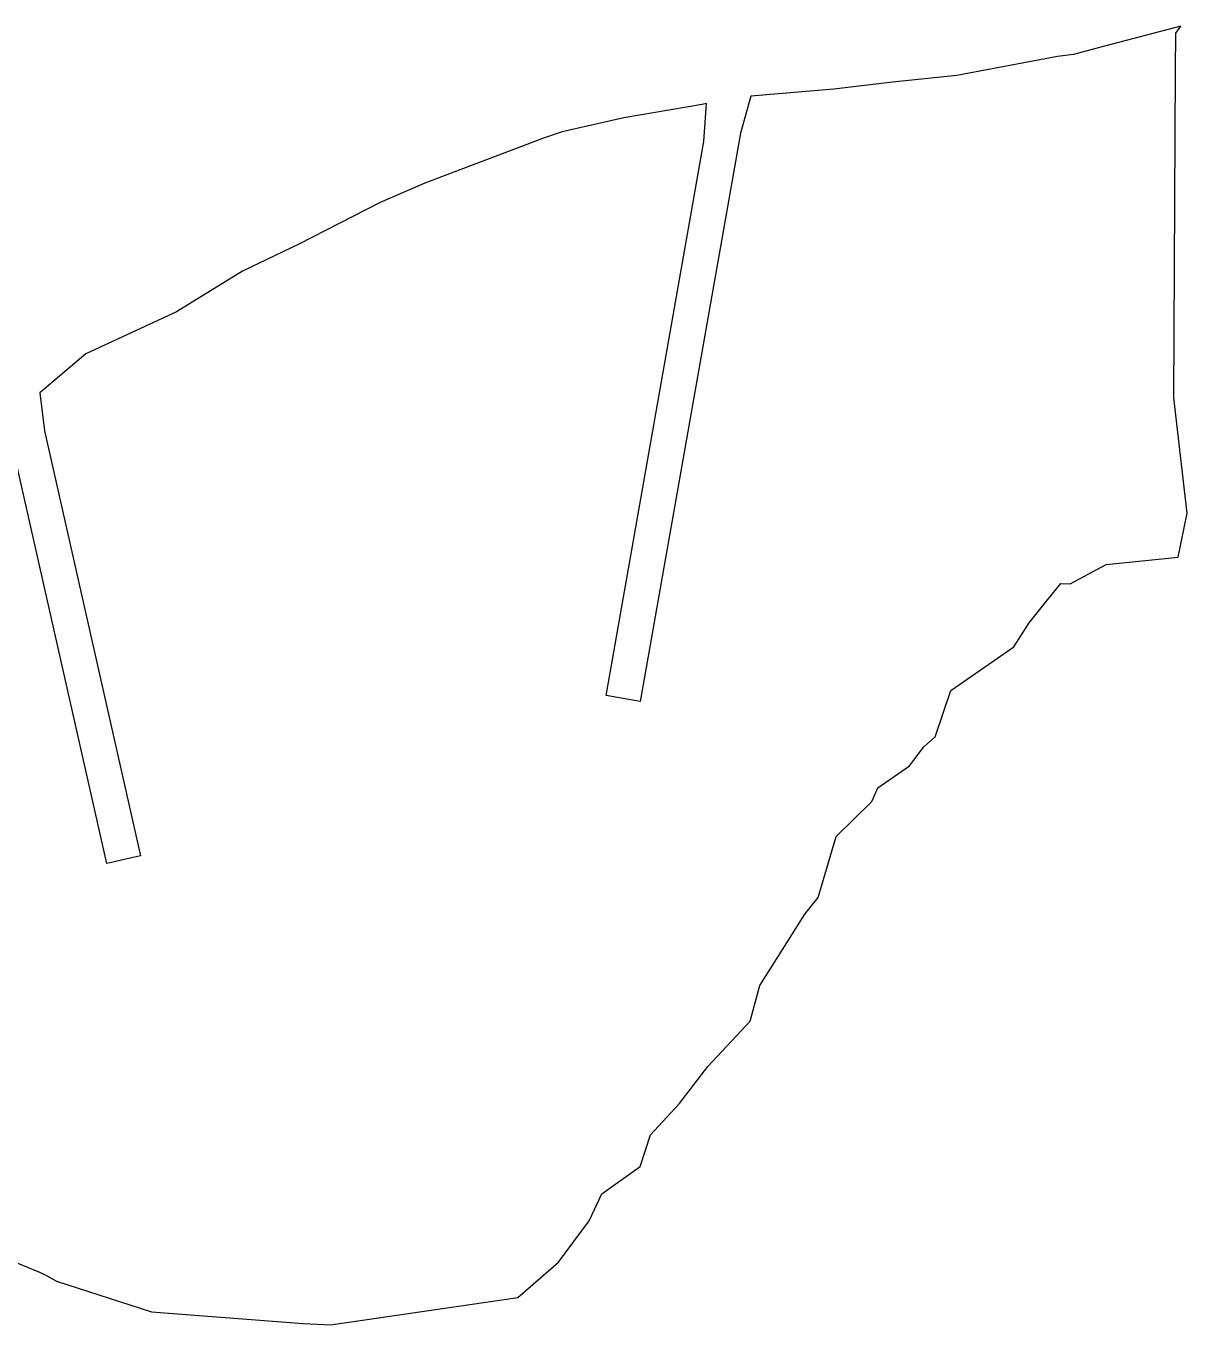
# Model space of a CAD drawing. Header units: inches. Extents: x -5 to 462, y 101 to 506.
# Drawn here: x 130.8 to 266.5, y 353.9 to 505.7 of the extents above; entities that cross this region are included whole.
import ezdxf

# ---------------------------------------------------------------- set-up
doc = ezdxf.new("R2010")
doc.units = ezdxf.units.IN
doc.header["$MEASUREMENT"] = 0
doc.layers.add('boundary', color=7, linetype='Continuous')

# ---------------------------------------------------------------- blocks, each defined once
blk = doc.blocks.new('block 357')
at = {"layer": 'boundary', "color": 5, "lineweight": 25, "true_color": 0x0000ff}
for points in [[(120.99, 364.74), (132.38, 360.09)], [(120.99, 364.74), (132.38, 360.09)], [(120.99, 364.74), (120.99, 364.74)], [(132.38, 360.09), (132.38, 360.09)]]:
    blk.add_lwpolyline(points, dxfattribs=at)
blk = doc.blocks.new('block 358')
at = {"layer": 'boundary', "color": 5, "lineweight": 25, "true_color": 0x0000ff}
for points in [[(132.38, 360.09), (132.95, 359.82)], [(132.38, 360.09), (132.95, 359.82)], [(132.38, 360.09), (132.38, 360.09)], [(132.95, 359.82), (132.95, 359.82)]]:
    blk.add_lwpolyline(points, dxfattribs=at)
blk = doc.blocks.new('block 359')
at = {"layer": 'boundary', "color": 5, "lineweight": 25, "true_color": 0x0000ff}
for points in [[(132.95, 359.82), (134.36, 359.04)], [(132.95, 359.82), (134.36, 359.04)], [(132.95, 359.82), (132.95, 359.82)], [(134.36, 359.04), (134.36, 359.04)]]:
    blk.add_lwpolyline(points, dxfattribs=at)
blk = doc.blocks.new('block 360')
at = {"layer": 'boundary', "color": 5, "lineweight": 25, "true_color": 0x0000ff}
for points in [[(134.36, 359.04), (145.47, 355.44)], [(134.36, 359.04), (145.47, 355.44)], [(134.36, 359.04), (134.36, 359.04)], [(145.47, 355.44), (145.47, 355.44)]]:
    blk.add_lwpolyline(points, dxfattribs=at)
blk = doc.blocks.new('block 361')
at = {"layer": 'boundary', "color": 5, "lineweight": 25, "true_color": 0x0000ff}
for points in [[(145.47, 355.44), (163.19, 354.08)], [(145.47, 355.44), (163.19, 354.08)], [(145.47, 355.44), (145.47, 355.44)], [(163.19, 354.08), (163.19, 354.08)]]:
    blk.add_lwpolyline(points, dxfattribs=at)
blk = doc.blocks.new('block 362')
at = {"layer": 'boundary', "color": 5, "lineweight": 25, "true_color": 0x0000ff}
for points in [[(163.19, 354.08), (166.39, 353.91)], [(163.19, 354.08), (166.39, 353.91)], [(163.19, 354.08), (163.19, 354.08)], [(166.39, 353.91), (166.39, 353.91)]]:
    blk.add_lwpolyline(points, dxfattribs=at)
blk = doc.blocks.new('block 363')
at = {"layer": 'boundary', "color": 5, "lineweight": 25, "true_color": 0x0000ff}
for points in [[(166.39, 353.91), (188.26, 357.14)], [(166.39, 353.91), (188.26, 357.14)], [(188.26, 357.14), (188.26, 357.14)], [(166.39, 353.91), (166.39, 353.91)]]:
    blk.add_lwpolyline(points, dxfattribs=at)
blk = doc.blocks.new('block 364')
at = {"layer": 'boundary', "color": 5, "lineweight": 25, "true_color": 0x0000ff}
for points in [[(188.26, 357.14), (193.01, 361.26)], [(188.26, 357.14), (193.01, 361.26)], [(193.01, 361.26), (193.01, 361.26)], [(188.26, 357.14), (188.26, 357.14)]]:
    blk.add_lwpolyline(points, dxfattribs=at)
blk = doc.blocks.new('block 365')
at = {"layer": 'boundary', "color": 5, "lineweight": 25, "true_color": 0x0000ff}
for points in [[(193.01, 361.26), (196.62, 366.07)], [(193.01, 361.26), (196.62, 366.07)], [(196.62, 366.07), (196.62, 366.07)], [(193.01, 361.26), (193.01, 361.26)]]:
    blk.add_lwpolyline(points, dxfattribs=at)
blk = doc.blocks.new('block 366')
at = {"layer": 'boundary', "color": 5, "lineweight": 25, "true_color": 0x0000ff}
for points in [[(196.62, 366.07), (198.08, 369.22)], [(196.62, 366.07), (198.08, 369.22)], [(198.08, 369.22), (198.08, 369.22)], [(196.62, 366.07), (196.62, 366.07)]]:
    blk.add_lwpolyline(points, dxfattribs=at)
blk = doc.blocks.new('block 367')
at = {"layer": 'boundary', "color": 5, "lineweight": 25, "true_color": 0x0000ff}
for points in [[(198.08, 369.22), (202.55, 372.41)], [(198.08, 369.22), (202.55, 372.41)], [(202.55, 372.41), (202.55, 372.41)], [(198.08, 369.22), (198.08, 369.22)]]:
    blk.add_lwpolyline(points, dxfattribs=at)
blk = doc.blocks.new('block 368')
at = {"layer": 'boundary', "color": 5, "lineweight": 25, "true_color": 0x0000ff}
for points in [[(202.55, 372.41), (203.76, 376.14)], [(202.55, 372.41), (203.76, 376.14)], [(203.76, 376.14), (203.76, 376.14)], [(202.55, 372.41), (202.55, 372.41)]]:
    blk.add_lwpolyline(points, dxfattribs=at)
blk = doc.blocks.new('block 369')
at = {"layer": 'boundary', "color": 5, "lineweight": 25, "true_color": 0x0000ff}
for points in [[(203.76, 376.14), (207.12, 379.74)], [(203.76, 376.14), (207.12, 379.74)], [(207.12, 379.74), (207.12, 379.74)], [(203.76, 376.14), (203.76, 376.14)]]:
    blk.add_lwpolyline(points, dxfattribs=at)
blk = doc.blocks.new('block 370')
at = {"layer": 'boundary', "color": 5, "lineweight": 25, "true_color": 0x0000ff}
for points in [[(207.12, 379.74), (210.46, 384.11)], [(207.12, 379.74), (210.46, 384.11)], [(210.46, 384.11), (210.46, 384.11)], [(207.12, 379.74), (207.12, 379.74)]]:
    blk.add_lwpolyline(points, dxfattribs=at)
blk = doc.blocks.new('block 371')
at = {"layer": 'boundary', "color": 5, "lineweight": 25, "true_color": 0x0000ff}
for points in [[(210.46, 384.11), (215.43, 389.41)], [(210.46, 384.11), (215.43, 389.41)], [(215.43, 389.41), (215.43, 389.41)], [(210.46, 384.11), (210.46, 384.11)]]:
    blk.add_lwpolyline(points, dxfattribs=at)
blk = doc.blocks.new('block 372')
at = {"layer": 'boundary', "color": 5, "lineweight": 25, "true_color": 0x0000ff}
for points in [[(215.43, 389.41), (216.54, 393.57)], [(215.43, 389.41), (216.54, 393.57)], [(216.54, 393.57), (216.54, 393.57)], [(215.43, 389.41), (215.43, 389.41)]]:
    blk.add_lwpolyline(points, dxfattribs=at)
blk = doc.blocks.new('block 373')
at = {"layer": 'boundary', "color": 5, "lineweight": 25, "true_color": 0x0000ff}
for points in [[(216.54, 393.57), (219.91, 398.86)], [(216.54, 393.57), (219.91, 398.86)], [(219.91, 398.86), (219.91, 398.86)], [(216.54, 393.57), (216.54, 393.57)]]:
    blk.add_lwpolyline(points, dxfattribs=at)
blk = doc.blocks.new('block 374')
at = {"layer": 'boundary', "color": 5, "lineweight": 25, "true_color": 0x0000ff}
for points in [[(219.91, 398.86), (221.82, 401.89)], [(219.91, 398.86), (221.82, 401.89)], [(221.82, 401.89), (221.82, 401.89)], [(219.91, 398.86), (219.91, 398.86)]]:
    blk.add_lwpolyline(points, dxfattribs=at)
blk = doc.blocks.new('block 375')
at = {"layer": 'boundary', "color": 5, "lineweight": 25, "true_color": 0x0000ff}
for points in [[(221.82, 401.89), (223.38, 403.84)], [(221.82, 401.89), (223.38, 403.84)], [(223.38, 403.84), (223.38, 403.84)], [(221.82, 401.89), (221.82, 401.89)]]:
    blk.add_lwpolyline(points, dxfattribs=at)
blk = doc.blocks.new('block 376')
at = {"layer": 'boundary', "color": 5, "lineweight": 25, "true_color": 0x0000ff}
for points in [[(223.38, 403.84), (225.47, 410.98)], [(223.38, 403.84), (225.47, 410.98)], [(225.47, 410.98), (225.47, 410.98)], [(223.38, 403.84), (223.38, 403.84)]]:
    blk.add_lwpolyline(points, dxfattribs=at)
blk = doc.blocks.new('block 377')
at = {"layer": 'boundary', "color": 5, "lineweight": 25, "true_color": 0x0000ff}
for points in [[(225.47, 410.98), (229.62, 415.06)], [(225.47, 410.98), (229.62, 415.06)], [(229.62, 415.06), (229.62, 415.06)], [(225.47, 410.98), (225.47, 410.98)]]:
    blk.add_lwpolyline(points, dxfattribs=at)
blk = doc.blocks.new('block 378')
at = {"layer": 'boundary', "color": 5, "lineweight": 25, "true_color": 0x0000ff}
for points in [[(229.62, 415.06), (230.34, 416.66)], [(229.62, 415.06), (230.34, 416.66)], [(230.34, 416.66), (230.34, 416.66)], [(229.62, 415.06), (229.62, 415.06)]]:
    blk.add_lwpolyline(points, dxfattribs=at)
blk = doc.blocks.new('block 379')
at = {"layer": 'boundary', "color": 5, "lineweight": 25, "true_color": 0x0000ff}
for points in [[(230.34, 416.66), (234.02, 419.24)], [(230.34, 416.66), (234.02, 419.24)], [(234.02, 419.24), (234.02, 419.24)], [(230.34, 416.66), (230.34, 416.66)]]:
    blk.add_lwpolyline(points, dxfattribs=at)
blk = doc.blocks.new('block 380')
at = {"layer": 'boundary', "color": 5, "lineweight": 25, "true_color": 0x0000ff}
for points in [[(234.02, 419.24), (235.73, 421.46)], [(234.02, 419.24), (235.73, 421.46)], [(235.73, 421.46), (235.73, 421.46)], [(234.02, 419.24), (234.02, 419.24)]]:
    blk.add_lwpolyline(points, dxfattribs=at)
blk = doc.blocks.new('block 381')
at = {"layer": 'boundary', "color": 5, "lineweight": 25, "true_color": 0x0000ff}
for points in [[(235.73, 421.46), (237.05, 422.64)], [(235.73, 421.46), (237.05, 422.64)], [(237.05, 422.64), (237.05, 422.64)], [(235.73, 421.46), (235.73, 421.46)]]:
    blk.add_lwpolyline(points, dxfattribs=at)
blk = doc.blocks.new('block 382')
at = {"layer": 'boundary', "color": 5, "lineweight": 25, "true_color": 0x0000ff}
for points in [[(237.05, 422.64), (238.88, 428.03)], [(237.05, 422.64), (238.88, 428.03)], [(238.88, 428.03), (238.88, 428.03)], [(237.05, 422.64), (237.05, 422.64)]]:
    blk.add_lwpolyline(points, dxfattribs=at)
blk = doc.blocks.new('block 383')
at = {"layer": 'boundary', "color": 5, "lineweight": 25, "true_color": 0x0000ff}
for points in [[(238.88, 428.03), (246.22, 433.15)], [(238.88, 428.03), (246.22, 433.15)], [(246.22, 433.15), (246.22, 433.15)], [(238.88, 428.03), (238.88, 428.03)]]:
    blk.add_lwpolyline(points, dxfattribs=at)
blk = doc.blocks.new('block 384')
at = {"layer": 'boundary', "color": 5, "lineweight": 25, "true_color": 0x0000ff}
for points in [[(246.22, 433.15), (248.01, 435.96)], [(246.22, 433.15), (248.01, 435.96)], [(248.01, 435.96), (248.01, 435.96)], [(246.22, 433.15), (246.22, 433.15)]]:
    blk.add_lwpolyline(points, dxfattribs=at)
blk = doc.blocks.new('block 385')
at = {"layer": 'boundary', "color": 5, "lineweight": 25, "true_color": 0x0000ff}
for points in [[(248.01, 435.96), (250.06, 438.46)], [(248.01, 435.96), (250.06, 438.46)], [(250.06, 438.46), (250.06, 438.46)], [(248.01, 435.96), (248.01, 435.96)]]:
    blk.add_lwpolyline(points, dxfattribs=at)
blk = doc.blocks.new('block 386')
at = {"layer": 'boundary', "color": 5, "lineweight": 25, "true_color": 0x0000ff}
for points in [[(250.06, 438.46), (251.73, 440.52)], [(250.06, 438.46), (251.73, 440.52)], [(251.73, 440.52), (251.73, 440.52)], [(250.06, 438.46), (250.06, 438.46)]]:
    blk.add_lwpolyline(points, dxfattribs=at)
blk = doc.blocks.new('block 387')
at = {"layer": 'boundary', "color": 5, "lineweight": 25, "true_color": 0x0000ff}
for points in [[(251.73, 440.52), (252.82, 440.49)], [(251.73, 440.52), (252.82, 440.49)], [(251.73, 440.52), (251.73, 440.52)], [(252.82, 440.49), (252.82, 440.49)]]:
    blk.add_lwpolyline(points, dxfattribs=at)
blk = doc.blocks.new('block 388')
at = {"layer": 'boundary', "color": 5, "lineweight": 25, "true_color": 0x0000ff}
for points in [[(252.82, 440.49), (257.01, 442.75)], [(252.82, 440.49), (257.01, 442.75)], [(257.01, 442.75), (257.01, 442.75)], [(252.82, 440.49), (252.82, 440.49)]]:
    blk.add_lwpolyline(points, dxfattribs=at)
blk = doc.blocks.new('block 389')
at = {"layer": 'boundary', "color": 5, "lineweight": 25, "true_color": 0x0000ff}
for points in [[(257.01, 442.75), (265.43, 443.63)], [(257.01, 442.75), (265.43, 443.63)], [(265.43, 443.63), (265.43, 443.63)], [(257.01, 442.75), (257.01, 442.75)]]:
    blk.add_lwpolyline(points, dxfattribs=at)
blk = doc.blocks.new('block 390')
at = {"layer": 'boundary', "color": 5, "lineweight": 25, "true_color": 0x0000ff}
for points in [[(265.43, 443.63), (266.47, 448.74)], [(265.43, 443.63), (266.47, 448.74)], [(266.47, 448.74), (266.47, 448.74)], [(265.43, 443.63), (265.43, 443.63)]]:
    blk.add_lwpolyline(points, dxfattribs=at)
blk = doc.blocks.new('block 391')
at = {"layer": 'boundary', "color": 5, "lineweight": 25, "true_color": 0x0000ff}
for points in [[(266.47, 448.74), (264.92, 462.24)], [(266.47, 448.74), (264.92, 462.24)], [(264.92, 462.24), (264.92, 462.24)], [(266.47, 448.74), (266.47, 448.74)]]:
    blk.add_lwpolyline(points, dxfattribs=at)
blk = doc.blocks.new('block 392')
at = {"layer": 'boundary', "color": 5, "lineweight": 25, "true_color": 0x0000ff}
for points in [[(264.92, 462.24), (265.13, 500.51)], [(264.92, 462.24), (265.13, 500.51)], [(265.13, 500.51), (265.13, 500.51)], [(264.92, 462.24), (264.92, 462.24)]]:
    blk.add_lwpolyline(points, dxfattribs=at)
blk = doc.blocks.new('block 393')
at = {"layer": 'boundary', "color": 5, "lineweight": 25, "true_color": 0x0000ff}
for points in [[(265.13, 500.51), (265.14, 504.82)], [(265.13, 500.51), (265.14, 504.82)], [(265.14, 504.82), (265.14, 504.82)], [(265.13, 500.51), (265.13, 500.51)]]:
    blk.add_lwpolyline(points, dxfattribs=at)
blk = doc.blocks.new('block 394')
at = {"layer": 'boundary', "color": 5, "lineweight": 25, "true_color": 0x0000ff}
for points in [[(265.14, 504.82), (265.75, 505.67)], [(265.14, 504.82), (265.75, 505.67)], [(265.75, 505.67), (265.75, 505.67)], [(265.14, 504.82), (265.14, 504.82)]]:
    blk.add_lwpolyline(points, dxfattribs=at)
blk = doc.blocks.new('block 395')
at = {"layer": 'boundary', "color": 5, "lineweight": 25, "true_color": 0x0000ff}
for points in [[(265.75, 505.67), (256.82, 503.3)], [(265.75, 505.67), (256.82, 503.3)], [(265.75, 505.67), (265.75, 505.67)], [(256.82, 503.3), (256.82, 503.3)]]:
    blk.add_lwpolyline(points, dxfattribs=at)
blk = doc.blocks.new('block 396')
at = {"layer": 'boundary', "color": 5, "lineweight": 25, "true_color": 0x0000ff}
for points in [[(256.82, 503.3), (253.21, 502.33)], [(256.82, 503.3), (253.21, 502.33)], [(256.82, 503.3), (256.82, 503.3)], [(253.21, 502.33), (253.21, 502.33)]]:
    blk.add_lwpolyline(points, dxfattribs=at)
blk = doc.blocks.new('block 397')
at = {"layer": 'boundary', "color": 5, "lineweight": 25, "true_color": 0x0000ff}
for points in [[(253.21, 502.33), (251.35, 502.09)], [(253.21, 502.33), (251.35, 502.09)], [(251.35, 502.09), (251.35, 502.09)], [(253.21, 502.33), (253.21, 502.33)]]:
    blk.add_lwpolyline(points, dxfattribs=at)
blk = doc.blocks.new('block 398')
at = {"layer": 'boundary', "color": 5, "lineweight": 25, "true_color": 0x0000ff}
for points in [[(251.35, 502.09), (239.56, 499.89)], [(251.35, 502.09), (239.56, 499.89)], [(251.35, 502.09), (251.35, 502.09)], [(239.56, 499.89), (239.56, 499.89)]]:
    blk.add_lwpolyline(points, dxfattribs=at)
blk = doc.blocks.new('block 399')
at = {"layer": 'boundary', "color": 5, "lineweight": 25, "true_color": 0x0000ff}
for points in [[(239.56, 499.89), (232.04, 499.11)], [(239.56, 499.89), (232.04, 499.11)], [(239.56, 499.89), (239.56, 499.89)], [(232.04, 499.11), (232.04, 499.11)]]:
    blk.add_lwpolyline(points, dxfattribs=at)
blk = doc.blocks.new('block 400')
at = {"layer": 'boundary', "color": 5, "lineweight": 25, "true_color": 0x0000ff}
for points in [[(232.04, 499.11), (225.18, 498.29)], [(232.04, 499.11), (225.18, 498.29)], [(225.18, 498.29), (225.18, 498.29)], [(232.04, 499.11), (232.04, 499.11)]]:
    blk.add_lwpolyline(points, dxfattribs=at)
blk = doc.blocks.new('block 401')
at = {"layer": 'boundary', "color": 5, "lineweight": 25, "true_color": 0x0000ff}
for points in [[(225.18, 498.29), (215.48, 497.46)], [(225.18, 498.29), (215.48, 497.46)], [(225.18, 498.29), (225.18, 498.29)], [(215.48, 497.46), (215.48, 497.46)]]:
    blk.add_lwpolyline(points, dxfattribs=at)
blk = doc.blocks.new('block 402')
at = {"layer": 'boundary', "color": 5, "lineweight": 25, "true_color": 0x0000ff}
for points in [[(215.48, 497.46), (214.28, 493.15)], [(215.48, 497.46), (214.28, 493.15)], [(215.48, 497.46), (215.48, 497.46)], [(214.28, 493.15), (214.28, 493.15)]]:
    blk.add_lwpolyline(points, dxfattribs=at)
blk = doc.blocks.new('block 403')
at = {"layer": 'boundary', "color": 5, "lineweight": 25, "true_color": 0x0000ff}
for points in [[(214.28, 493.15), (202.57, 426.74)], [(214.28, 493.15), (202.57, 426.74)], [(214.28, 493.15), (214.28, 493.15)], [(202.57, 426.74), (202.57, 426.74)]]:
    blk.add_lwpolyline(points, dxfattribs=at)
blk = doc.blocks.new('block 404')
at = {"layer": 'boundary', "color": 5, "lineweight": 25, "true_color": 0x0000ff}
for points in [[(202.57, 426.74), (198.58, 427.44)], [(202.57, 426.74), (198.58, 427.44)], [(198.58, 427.44), (198.58, 427.44)], [(202.57, 426.74), (202.57, 426.74)]]:
    blk.add_lwpolyline(points, dxfattribs=at)
blk = doc.blocks.new('block 405')
at = {"layer": 'boundary', "color": 5, "lineweight": 25, "true_color": 0x0000ff}
for points in [[(198.58, 427.44), (209.99, 492.16)], [(198.58, 427.44), (209.99, 492.16)], [(209.99, 492.16), (209.99, 492.16)], [(198.58, 427.44), (198.58, 427.44)]]:
    blk.add_lwpolyline(points, dxfattribs=at)
blk = doc.blocks.new('block 406')
at = {"layer": 'boundary', "color": 5, "lineweight": 25, "true_color": 0x0000ff}
for points in [[(209.99, 492.16), (210.33, 496.62)], [(209.99, 492.16), (210.33, 496.62)], [(210.33, 496.62), (210.33, 496.62)], [(209.99, 492.16), (209.99, 492.16)]]:
    blk.add_lwpolyline(points, dxfattribs=at)
blk = doc.blocks.new('block 407')
at = {"layer": 'boundary', "color": 5, "lineweight": 25, "true_color": 0x0000ff}
for points in [[(210.33, 496.62), (209.79, 496.5)], [(210.33, 496.62), (209.79, 496.5)], [(209.79, 496.5), (209.79, 496.5)], [(210.33, 496.62), (210.33, 496.62)]]:
    blk.add_lwpolyline(points, dxfattribs=at)
blk = doc.blocks.new('block 408')
at = {"layer": 'boundary', "color": 5, "lineweight": 25, "true_color": 0x0000ff}
for points in [[(209.79, 496.5), (200.64, 494.96)], [(209.79, 496.5), (200.64, 494.96)], [(209.79, 496.5), (209.79, 496.5)], [(200.64, 494.96), (200.64, 494.96)]]:
    blk.add_lwpolyline(points, dxfattribs=at)
blk = doc.blocks.new('block 409')
at = {"layer": 'boundary', "color": 5, "lineweight": 25, "true_color": 0x0000ff}
for points in [[(200.64, 494.96), (193.44, 493.32)], [(200.64, 494.96), (193.44, 493.32)], [(200.64, 494.96), (200.64, 494.96)], [(193.44, 493.32), (193.44, 493.32)]]:
    blk.add_lwpolyline(points, dxfattribs=at)
blk = doc.blocks.new('block 410')
at = {"layer": 'boundary', "color": 5, "lineweight": 25, "true_color": 0x0000ff}
for points in [[(193.44, 493.32), (191.25, 492.57)], [(193.44, 493.32), (191.25, 492.57)], [(193.44, 493.32), (193.44, 493.32)], [(191.25, 492.57), (191.25, 492.57)]]:
    blk.add_lwpolyline(points, dxfattribs=at)
blk = doc.blocks.new('block 411')
at = {"layer": 'boundary', "color": 5, "lineweight": 25, "true_color": 0x0000ff}
for points in [[(191.25, 492.57), (177.41, 487.3)], [(191.25, 492.57), (177.41, 487.3)], [(191.25, 492.57), (191.25, 492.57)], [(177.41, 487.3), (177.41, 487.3)]]:
    blk.add_lwpolyline(points, dxfattribs=at)
blk = doc.blocks.new('block 412')
at = {"layer": 'boundary', "color": 5, "lineweight": 25, "true_color": 0x0000ff}
for points in [[(177.41, 487.3), (172.19, 485.07)], [(177.41, 487.3), (172.19, 485.07)], [(177.41, 487.3), (177.41, 487.3)], [(172.19, 485.07), (172.19, 485.07)]]:
    blk.add_lwpolyline(points, dxfattribs=at)
blk = doc.blocks.new('block 413')
at = {"layer": 'boundary', "color": 5, "lineweight": 25, "true_color": 0x0000ff}
for points in [[(172.19, 485.07), (162.68, 480.18)], [(172.19, 485.07), (162.68, 480.18)], [(172.19, 485.07), (172.19, 485.07)], [(162.68, 480.18), (162.68, 480.18)]]:
    blk.add_lwpolyline(points, dxfattribs=at)
blk = doc.blocks.new('block 414')
at = {"layer": 'boundary', "color": 5, "lineweight": 25, "true_color": 0x0000ff}
for points in [[(162.68, 480.18), (156.11, 477.01)], [(162.68, 480.18), (156.11, 477.01)], [(162.68, 480.18), (162.68, 480.18)], [(156.11, 477.01), (156.11, 477.01)]]:
    blk.add_lwpolyline(points, dxfattribs=at)
blk = doc.blocks.new('block 415')
at = {"layer": 'boundary', "color": 5, "lineweight": 25, "true_color": 0x0000ff}
for points in [[(156.11, 477.01), (148.39, 472.27)], [(156.11, 477.01), (148.39, 472.27)], [(156.11, 477.01), (156.11, 477.01)], [(148.39, 472.27), (148.39, 472.27)]]:
    blk.add_lwpolyline(points, dxfattribs=at)
blk = doc.blocks.new('block 416')
at = {"layer": 'boundary', "color": 5, "lineweight": 25, "true_color": 0x0000ff}
for points in [[(148.39, 472.27), (137.79, 467.37)], [(148.39, 472.27), (137.79, 467.37)], [(148.39, 472.27), (148.39, 472.27)], [(137.79, 467.37), (137.79, 467.37)]]:
    blk.add_lwpolyline(points, dxfattribs=at)
blk = doc.blocks.new('block 417')
at = {"layer": 'boundary', "color": 5, "lineweight": 25, "true_color": 0x0000ff}
for points in [[(137.79, 467.37), (132.41, 462.81)], [(137.79, 467.37), (132.41, 462.81)], [(137.79, 467.37), (137.79, 467.37)], [(132.41, 462.81), (132.41, 462.81)]]:
    blk.add_lwpolyline(points, dxfattribs=at)
blk = doc.blocks.new('block 418')
at = {"layer": 'boundary', "color": 5, "lineweight": 25, "true_color": 0x0000ff}
for points in [[(132.41, 462.81), (132.96, 458.37)], [(132.41, 462.81), (132.96, 458.37)], [(132.41, 462.81), (132.41, 462.81)], [(132.96, 458.37), (132.96, 458.37)]]:
    blk.add_lwpolyline(points, dxfattribs=at)
blk = doc.blocks.new('block 419')
at = {"layer": 'boundary', "color": 5, "lineweight": 25, "true_color": 0x0000ff}
for points in [[(132.96, 458.37), (144.18, 408.72)], [(132.96, 458.37), (144.18, 408.72)], [(132.96, 458.37), (132.96, 458.37)], [(144.18, 408.72), (144.18, 408.72)]]:
    blk.add_lwpolyline(points, dxfattribs=at)
blk = doc.blocks.new('block 420')
at = {"layer": 'boundary', "color": 5, "lineweight": 25, "true_color": 0x0000ff}
for points in [[(144.18, 408.72), (140.23, 407.83)], [(144.18, 408.72), (140.23, 407.83)], [(144.18, 408.72), (144.18, 408.72)], [(140.23, 407.83), (140.23, 407.83)]]:
    blk.add_lwpolyline(points, dxfattribs=at)
blk = doc.blocks.new('block 421')
at = {"layer": 'boundary', "color": 5, "lineweight": 25, "true_color": 0x0000ff}
for points in [[(140.23, 407.83), (129.2, 456.61)], [(140.23, 407.83), (129.2, 456.61)], [(129.2, 456.61), (129.2, 456.61)], [(140.23, 407.83), (140.23, 407.83)]]:
    blk.add_lwpolyline(points, dxfattribs=at)

msp = doc.modelspace()

# ---------------------------------------------------------------- block references
at = {"layer": 'boundary'}
for name in ['block 395', 'block 394', 'block 393', 'block 396', 'block 398', 'block 397', 'block 399', 'block 392', 'block 401', 'block 400', 'block 408', 'block 407', 'block 406', 'block 402', 'block 409', 'block 410', 'block 411', 'block 405', 'block 403', 'block 412', 'block 413', 'block 414', 'block 415', 'block 416', 'block 417', 'block 418', 'block 391', 'block 419', 'block 421', 'block 390', 'block 389', 'block 388', 'block 386', 'block 387', 'block 385', 'block 384', 'block 383', 'block 382', 'block 404', 'block 381', 'block 380', 'block 379', 'block 378', 'block 377', 'block 376', 'block 420', 'block 375', 'block 374', 'block 373', 'block 372', 'block 371', 'block 370', 'block 369', 'block 368', 'block 367', 'block 366', 'block 365', 'block 357', 'block 364', 'block 358', 'block 359', 'block 360', 'block 363', 'block 361', 'block 362']:
    msp.add_blockref(name, (0, 0), dxfattribs=at)

doc.saveas('drawing.dxf')
